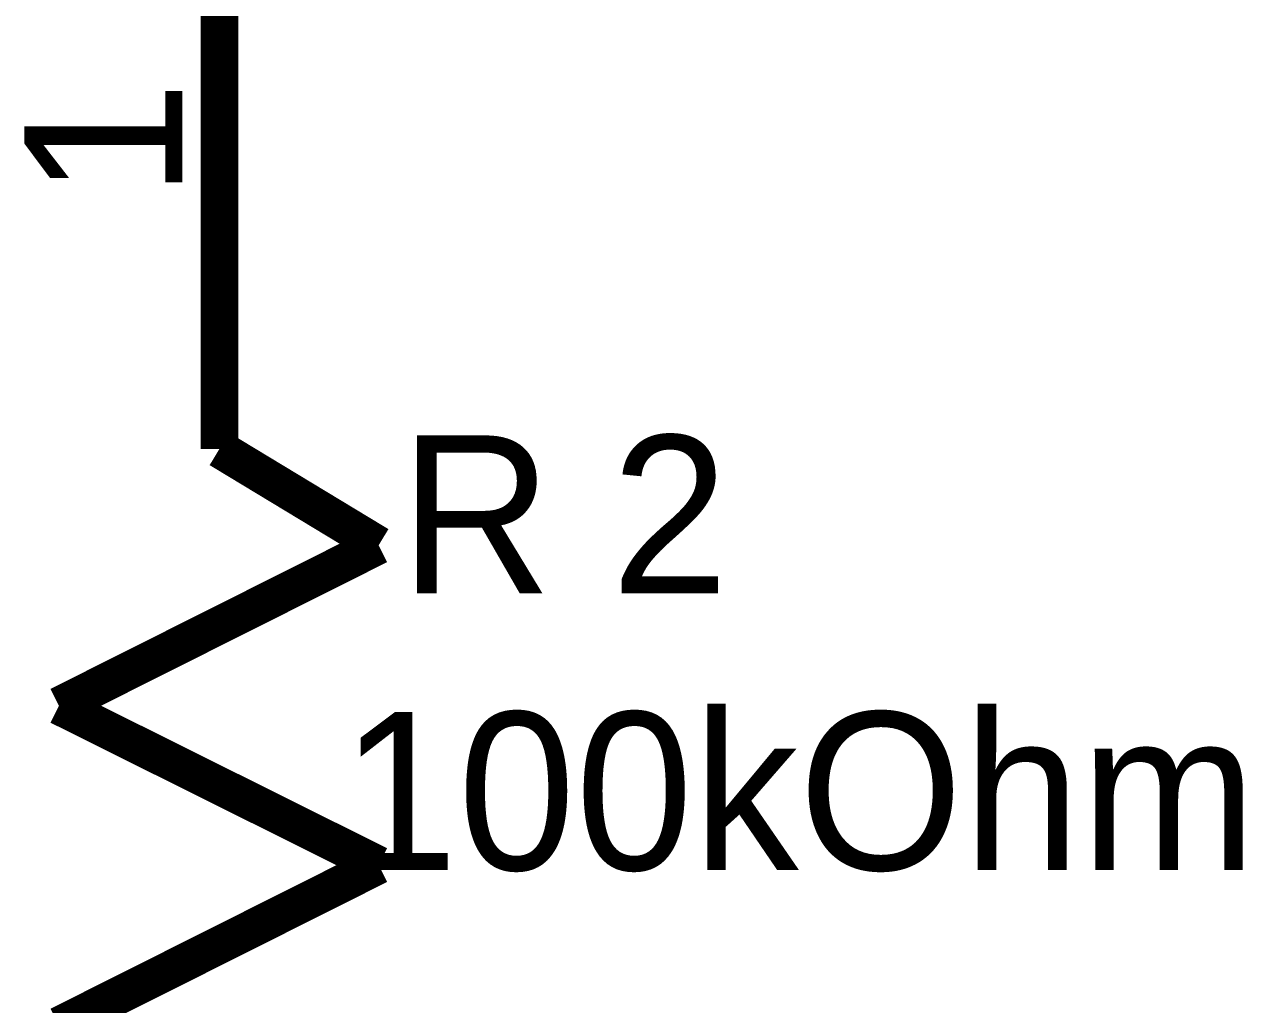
# Model space of a CAD drawing. Header units: inches. Extents: x 0 to 16.9, y 0 to 11.7.
# Drawn here: x 5.2155 to 5.5963, y 9.027 to 9.3334 of the extents above; entities that cross this region are included whole.
import ezdxf

# ---------------------------------------------------------------- set-up
doc = ezdxf.new("R2010")
doc.units = ezdxf.units.IN
doc.header["$MEASUREMENT"] = 0
doc.layers.add('Sheet', color=255, linetype='Continuous')

msp = doc.modelspace()

# ---------------------------------------------------------------- linework, layer by layer
at = {"layer": 'Sheet'}
for points in [[(5.27649, 9.20068, 0.0118, 0.0118, 0), (5.27649, 9.40056, 0.0118, 0.0118, 0)], [(5.27649, 9.20068, 0.0118, 0.0118, 0), (5.27649, 9.23078, 0.0118, 0.0118, 0)], [(5.27649, 9.20068, 0.0118, 0.0118, 0), (5.32626, 9.17059, 0.0118, 0.0118, 0)], [(5.32626, 9.17059, 0.0118, 0.0118, 0), (5.22634, 9.12043, 0.0118, 0.0118, 0)], [(5.22634, 9.12043, 0.0118, 0.0118, 0), (5.32626, 9.07065, 0.0118, 0.0118, 0)], [(5.32626, 9.07065, 0.0118, 0.0118, 0), (5.22634, 9.02049, 0.0118, 0.0118, 0)]]:
    msp.add_lwpolyline(points, format="xyseb", dxfattribs=at)

# ---------------------------------------------------------------- texts
msp.add_text('1', height=0.04939, rotation=90, dxfattribs=at).set_placement((5.26492, 9.27901))
for s, p in [('R 2', (5.33282, 9.15554)), ('100kOhm', (5.3143, 9.06911))]:
    msp.add_text(s, height=0.049389, dxfattribs=at).set_placement(p)

doc.saveas('drawing.dxf')
